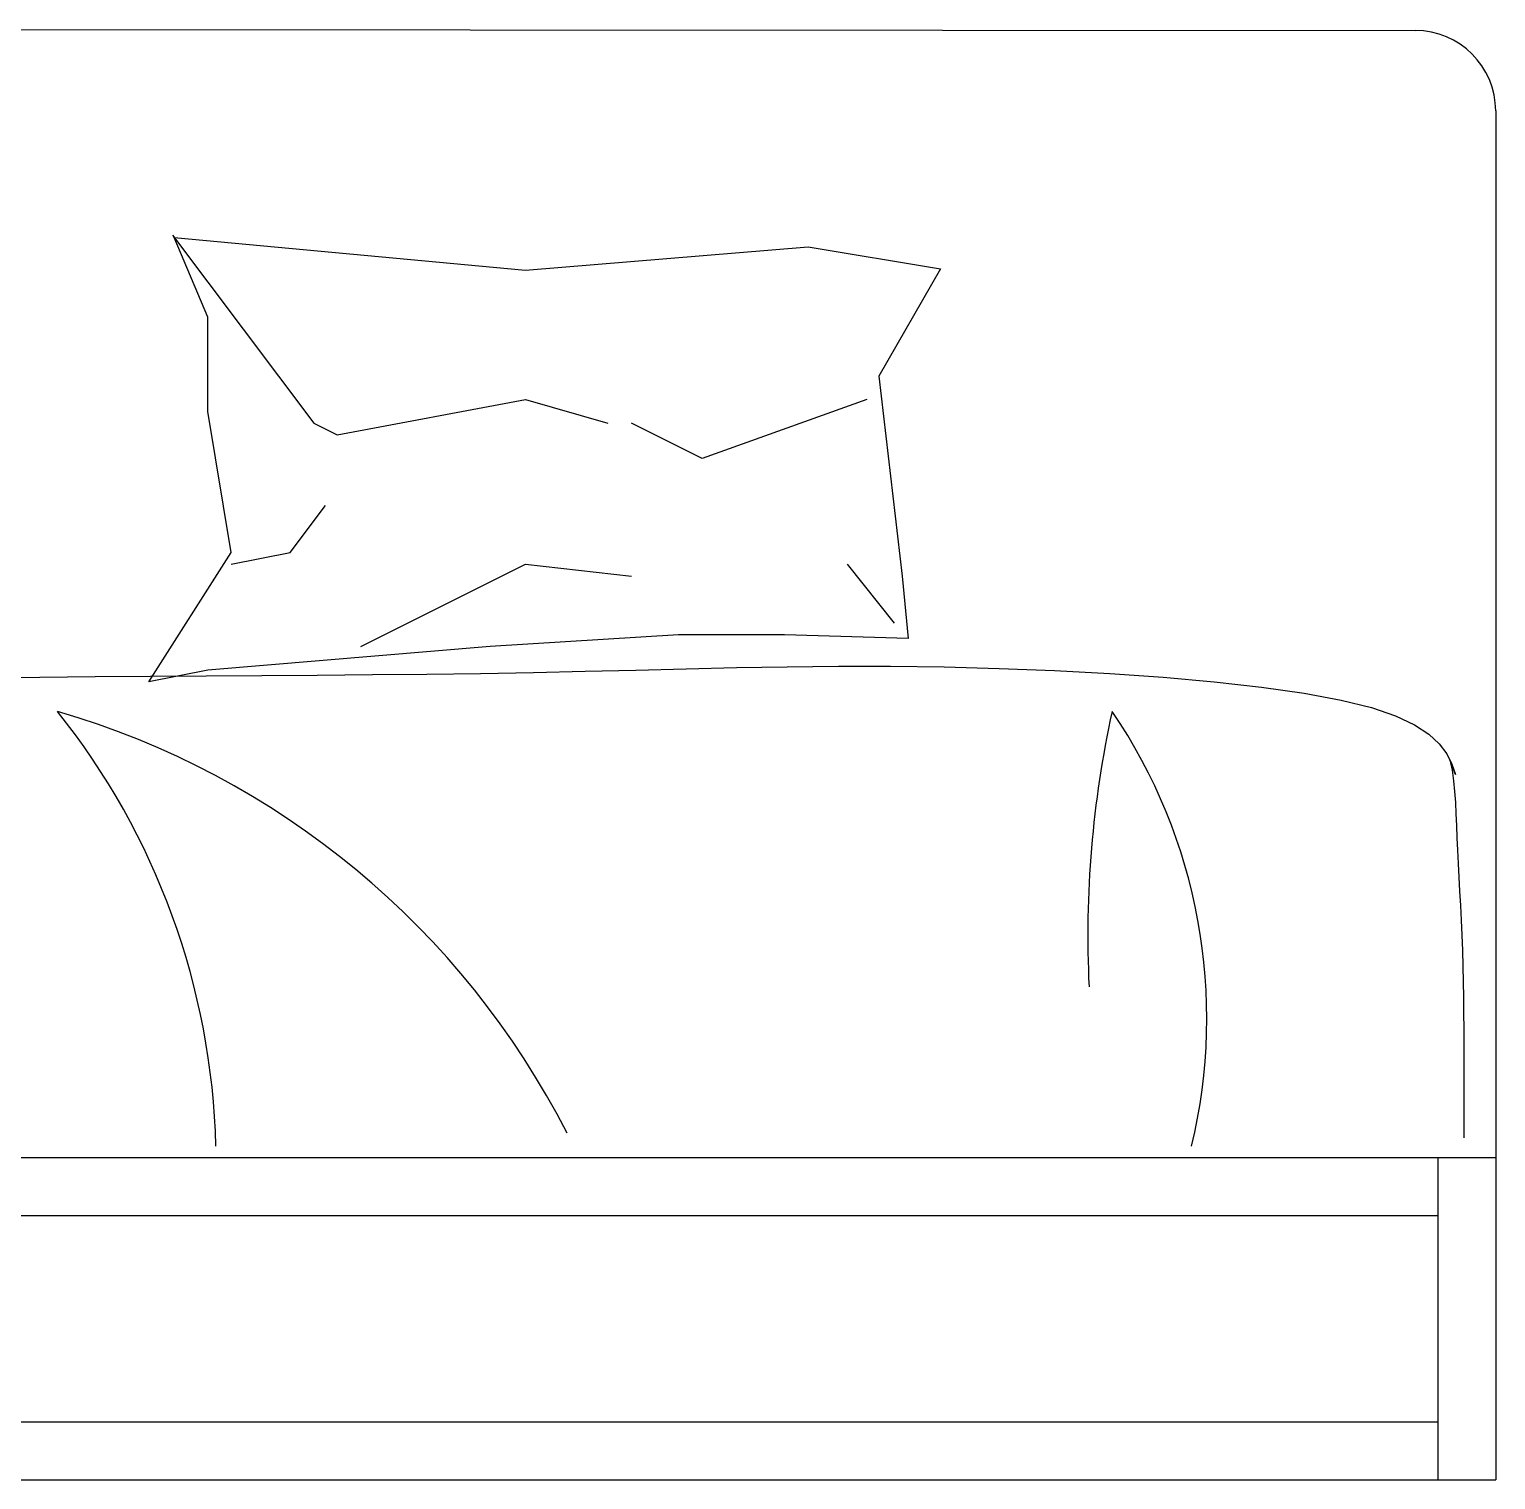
# Model space of a CAD drawing. Header units: inches. Extents: x 4.1 to 46.6, y 13.1 to 37.9.
# Drawn here: x 11.273 to 11.819, y 32.096 to 32.637 of the extents above; entities that cross this region are included whole.
import ezdxf

# ---------------------------------------------------------------- set-up
doc = ezdxf.new("R2010")
doc.units = ezdxf.units.IN
doc.header["$MEASUREMENT"] = 0
doc.layers.add('02', color=2, linetype='Continuous')
doc.layers.add('4', color=4, linetype='Continuous')

msp = doc.modelspace()

# ---------------------------------------------------------------- linework, layer by layer
at = {"layer": '02'}
for p, q in [((11.79772522723536, 32.21648715882205), (11.79772522723536, 32.0964871588267)), ((10.77172522739741, 32.19488715882929), (11.79772522723536, 32.19488715882929)), ((10.77172522739741, 32.11808715881946), (11.79772522723536, 32.11808715881946))]:
    msp.add_line(p, q, dxfattribs=at)
for points in [[(11.51486460705522, 32.41130608245024), (11.44467708984624, 32.40692480012243), (11.33939566234361, 32.39816208302094), (11.31746177914786, 32.39378080070767), (11.3481689126161, 32.44197505868672), (11.33939566234361, 32.49455059899358), (11.33939566234361, 32.5296010100183), (11.32689887638438, 32.55938635695659)], [(11.32623533233303, 32.56026998626933), (11.37887604608434, 32.49016931668032), (11.38764959926951, 32.48578803435251)], [(11.32689887638438, 32.55938635695659), (11.45783711671132, 32.54712613930045), (11.56311884712662, 32.55588870395607), (11.61241082431982, 32.54768356944717), (11.58943920400228, 32.50769444596247), (11.59821245427477, 32.43321249404565), (11.60040584257106, 32.4099233823554), (11.55434529394145, 32.41130608245024), (11.51486460705522, 32.41130608245024)], [(11.38764959926951, 32.48578803435251), (11.45783711671132, 32.4989318813214), (11.48854425017956, 32.49016931668032)], [(11.58505242740969, 32.4989318813214), (11.52363816024038, 32.47702546971144), (11.49731780336472, 32.49016931668032)], [(11.3481689126161, 32.43759377637346), (11.37010279581185, 32.44197505868672), (11.38326282267693, 32.45950034042929)], [(11.3964231526875, 32.40692480012243), (11.45783711671132, 32.43759377637346), (11.49731780336472, 32.43321249404565)], [(11.57767861829373, 32.43759377637346), (11.59522572512972, 32.4156873647635)], [(11.25644860676724, 32.39524852666821), (11.27684882170755, 32.39551304448563), (11.2973874810082, 32.395729468165), (11.31805756319548, 32.39590080357905), (11.33879987806316, 32.39604208014956), (11.35954219432782, 32.396171333171), (11.38021228047322, 32.39630659796697), (11.40073790475029, 32.39646590984651), (11.42104683564278, 32.39666730408956), (11.4410668418673, 32.39692881603426), (11.46072569144192, 32.3972684809751), (11.47998526253971, 32.39769331262963), (11.4989438697626, 32.39816623843674), (11.51773393670331, 32.39863916425841), (11.53648788765307, 32.39906399591294), (11.55533814643744, 32.39939263927684), (11.57441713711481, 32.39957700018297), (11.59385728351074, 32.3995689844933), (11.61379100945081, 32.39932049804068), (11.63426245659824, 32.3987914623622), (11.65496263680282, 32.39797386162266), (11.6754942795192, 32.39686769564744), (11.69546011466767, 32.39547296426193), (11.71446287100437, 32.39378966733514), (11.73210527868244, 32.39181780466336), (11.74799006692368, 32.38955737611562), (11.76171996518272, 32.38700838148819), (11.77301106559347, 32.38417683246828), (11.78203291030835, 32.38109278800133), (11.78906840369339, 32.37779231886546), (11.79440045034747, 32.37431149585339), (11.79831195533509, 32.37068638971417), (11.80108582278947, 32.36695307124049), (11.8030049575423, 32.36314761122506), (11.80435226419243, 32.35930608041693), (11.80228866803694, 32.36468860679182), (11.80306013398106, 32.36081300928075), (11.80362694574754, 32.35688931760254), (11.80403123799945, 32.35289348470272), (11.8043151453999, 32.34880146351227), (11.80452080284479, 32.34458920693308), (11.8046903447644, 32.34023266791067), (11.80486590605463, 32.33570779936147), (11.80508059220622, 32.3309965659619), (11.80533139388311, 32.3261049793264), (11.80560627257685, 32.32104506282943), (11.8058931895462, 32.31582883985996), (11.80618010674837, 32.31046833376334), (11.80645498544212, 32.30497556792855), (11.806705787119, 32.29936256573004), (11.80692047327059, 32.29364135054223), (11.8070900151902, 32.28782945662263), (11.80721742244671, 32.28196646184827), (11.80730871417794, 32.27609745496468), (11.8073699097545, 32.27026752474652), (11.80740702854703, 32.26452175995385), (11.80742608946051, 32.25890524934678), (11.80743311186555, 32.2534630816854), (11.80743411513279, 32.24824034574434), (11.80743411513279, 32.22387261475254)]]:
    msp.add_lwpolyline(points, dxfattribs=at)
for centre, radius, start, end in [((11.19647842020962, 32.08449565656068), 0.3106722731639678, 27.00559364204622, 73.75554601812887), ((11.07204738123576, 32.21396668121909), 0.270474213280994, 1.440257815888652, 38.61488682967288), ((12.05888877603459, 32.29904229804109), 0.3915457533334871, 167.6533424981022, 182.7628398710877), ((11.50865388851847, 32.26839991157343), 0.203021449419868, 346.4301724701224, 34.28536397047581)]:
    msp.add_arc(centre, radius, start, end, dxfattribs=at)
at = {"layer": '4'}
for p, q in [((11.11698696649867, 32.63691447816839), (11.78932522730204, 32.6364871588203)), ((11.81932522732998, 32.60648715882147), (11.81932522732998, 32.0964871588267)), ((10.77172522739741, 32.21648715882205), (11.81932522732998, 32.21648715882205)), ((10.77172522739741, 32.0964871588267), (11.81932522732998, 32.0964871588267))]:
    msp.add_line(p, q, dxfattribs=at)
msp.add_arc((11.78932522730204, 32.60648715882147), 0.03, 0, 90, dxfattribs=at)

doc.saveas('drawing.dxf')
